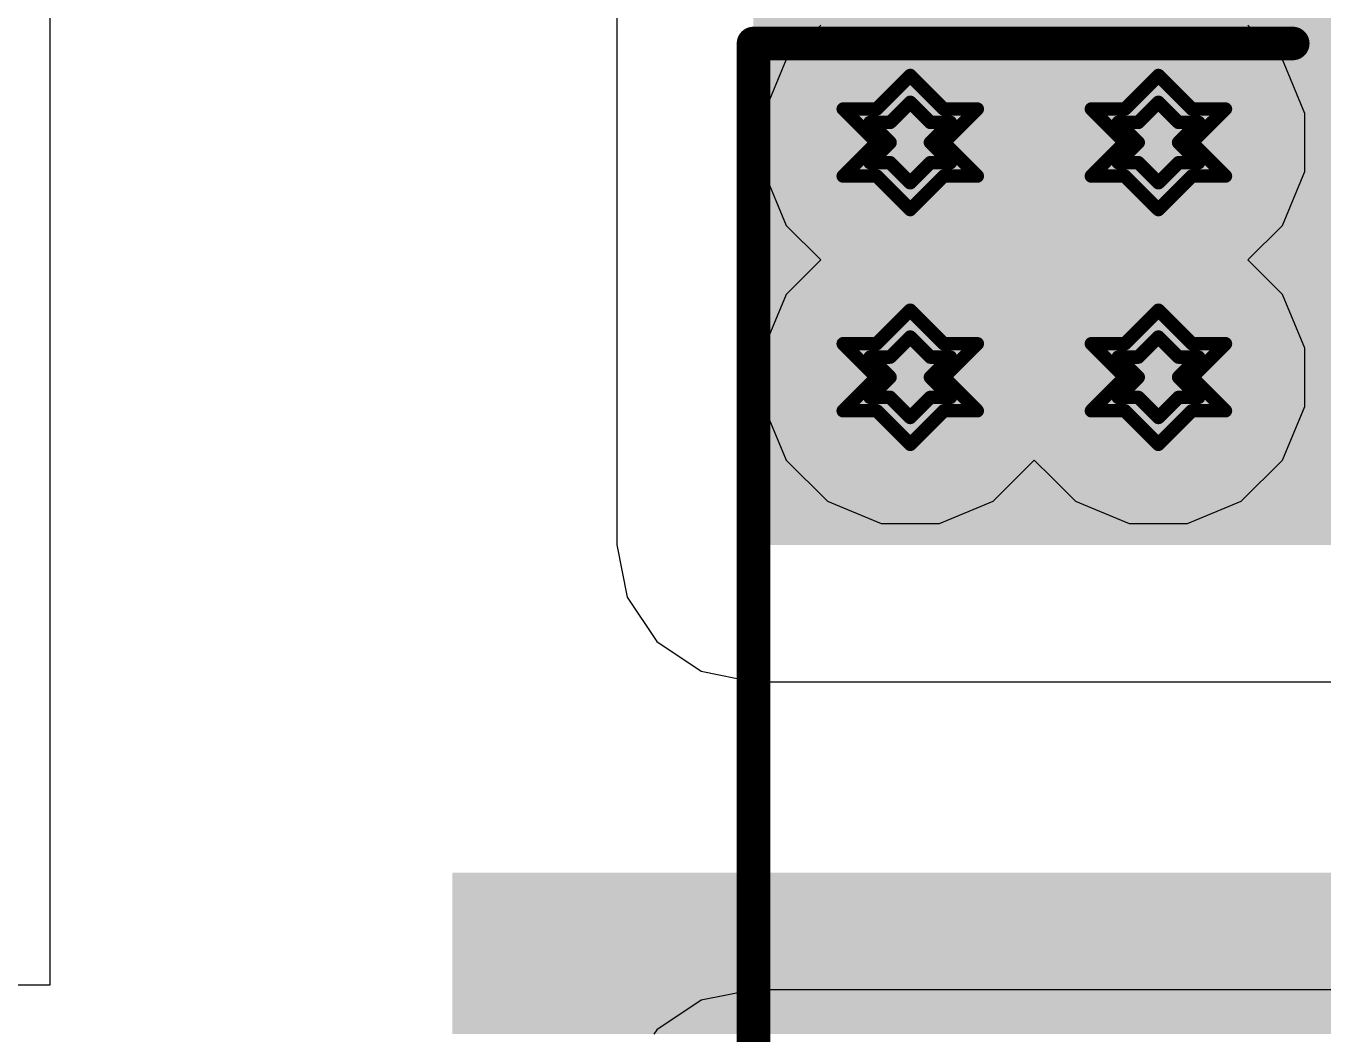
# Model space of a CAD drawing. Header units: inches. Extents: x -5 to 5328, y -4 to 5281.
# Drawn here: x 25.24 to 30.152, y 3.495 to 7.313 of the extents above; entities that cross this region are included whole.
import ezdxf

# ---------------------------------------------------------------- set-up
doc = ezdxf.new("R2010")
doc.units = ezdxf.units.IN
for name, color, linetype in [('Bottom Layer', 5, 'Continuous'), ('Bottom Solder', 6, 'Continuous'), ('Drill Drawing', 1, 'Continuous'), ('Layer 1', 16, 'Continuous'), ('Layer 2', 76, 'Continuous'), ('Top Layer', 1, 'Continuous'), ('Top Overlay', 2, 'Continuous'), ('Top Solder', 216, 'Continuous'), ('Via Holes', 16, 'Continuous')]:
    doc.layers.add(name, color=color, linetype=linetype)

# ---------------------------------------------------------------- blocks, each defined once
blk = doc.blocks.new('YPRH0703_4R7M_118')
at = {"layer": 'Top Overlay'}
for points in [[(-3.65, 3.65, 0.127, 0.127, 0), (3.65, 3.65, 0.127, 0.127, 0)], [(3.65, 3.65, 0.127, 0.127, 0), (3.65, 1.6078, 0.127, 0.127, 0)]]:
    blk.add_lwpolyline(points, format="xyseb", dxfattribs=at)
for points in [[(3.6183, 3.65, 0.0635, 0.0635, 1), (3.6818, 3.65, 0.0635, 0.0635, 1)], [(3.6183, 3.65, 0.0635, 0.0635, 1), (3.6818, 3.65, 0.0635, 0.0635, 1)], [(3.6183, 1.6078, 0.0635, 0.0635, 1), (3.6818, 1.6078, 0.0635, 0.0635, 1)]]:
    blk.add_lwpolyline(points, format="xyseb", close=True, dxfattribs=at)

msp = doc.modelspace()

# ---------------------------------------------------------------- hatches: boundary and pattern name
at = {"layer": 'Bottom Layer'}
h = msp.add_hatch(color=5, dxfattribs=at)
edge = h.paths.add_edge_path()
edge.add_arc((28.5888, 6.8717), 0.3, 0, 360)
h = msp.add_hatch(color=5, dxfattribs=at)
edge = h.paths.add_edge_path()
edge.add_arc((29.5286, 6.8717), 0.3, 0, 360)
h = msp.add_hatch(color=5, dxfattribs=at)
edge = h.paths.add_edge_path()
edge.add_arc((28.5888, 5.9827), 0.3, 0, 360)
h = msp.add_hatch(color=5, dxfattribs=at)
edge = h.paths.add_edge_path()
edge.add_arc((29.5286, 5.9827), 0.3, 0, 360)
at = {"layer": 'Bottom Solder'}
h = msp.add_hatch(color=6, dxfattribs=at)
edge = h.paths.add_edge_path()
edge.add_arc((28.5888, 6.8717), 0.4016, 0, 360)
h = msp.add_hatch(color=6, dxfattribs=at)
edge = h.paths.add_edge_path()
edge.add_arc((29.5286, 6.8717), 0.4016, 0, 360)
h = msp.add_hatch(color=6, dxfattribs=at)
edge = h.paths.add_edge_path()
edge.add_arc((28.5888, 5.9827), 0.4016, 0, 360)
h = msp.add_hatch(color=6, dxfattribs=at)
edge = h.paths.add_edge_path()
edge.add_arc((29.5286, 5.9827), 0.4016, 0, 360)
at = {"layer": 'Layer 1'}
h = msp.add_hatch(color=16, dxfattribs=at)
edge = h.paths.add_edge_path()
edge.add_arc((28.5888, 6.8717), 0.3, 0, 360)
h = msp.add_hatch(color=16, dxfattribs=at)
edge = h.paths.add_edge_path()
edge.add_arc((29.5286, 6.8717), 0.3, 0, 360)
h = msp.add_hatch(color=16, dxfattribs=at)
edge = h.paths.add_edge_path()
edge.add_arc((28.5888, 5.9827), 0.3, 0, 360)
h = msp.add_hatch(color=16, dxfattribs=at)
edge = h.paths.add_edge_path()
edge.add_arc((29.5286, 5.9827), 0.3, 0, 360)
at = {"layer": 'Layer 2'}
h = msp.add_hatch(color=76, dxfattribs=at)
edge = h.paths.add_edge_path()
edge.add_arc((28.5888, 6.8717), 0.3, 0, 360)
h = msp.add_hatch(color=76, dxfattribs=at)
edge = h.paths.add_edge_path()
edge.add_arc((29.5286, 6.8717), 0.3, 0, 360)
h = msp.add_hatch(color=76, dxfattribs=at)
edge = h.paths.add_edge_path()
edge.add_arc((28.5888, 5.9827), 0.3, 0, 360)
h = msp.add_hatch(color=76, dxfattribs=at)
edge = h.paths.add_edge_path()
edge.add_arc((29.5286, 5.9827), 0.3, 0, 360)
at = {"layer": 'Top Layer'}
for points in [[(27.9952, 5.3475), (36.158, 5.3475), (36.158, 9.9584), (27.9952, 9.9584)], [(26.8553, 3.4952), (38.5827, 3.4952), (38.5827, 4.1063), (26.8553, 4.1063)]]:
    msp.add_hatch(color=1, dxfattribs=at).paths.add_polyline_path(points)
h = msp.add_hatch(color=1, dxfattribs=at)
edge = h.paths.add_edge_path()
edge.add_arc((28.5888, 6.8717), 0.3, 0, 360)
h = msp.add_hatch(color=1, dxfattribs=at)
edge = h.paths.add_edge_path()
edge.add_arc((29.5286, 6.8717), 0.3, 0, 360)
h = msp.add_hatch(color=1, dxfattribs=at)
edge = h.paths.add_edge_path()
edge.add_arc((28.5888, 5.9827), 0.3, 0, 360)
h = msp.add_hatch(color=1, dxfattribs=at)
edge = h.paths.add_edge_path()
edge.add_arc((29.5286, 5.9827), 0.3, 0, 360)
at = {"layer": 'Top Solder'}
h = msp.add_hatch(color=216, dxfattribs=at)
edge = h.paths.add_edge_path()
edge.add_arc((28.5888, 6.8717), 0.4016, 0, 360)
h = msp.add_hatch(color=216, dxfattribs=at)
edge = h.paths.add_edge_path()
edge.add_arc((29.5286, 6.8717), 0.4016, 0, 360)
h = msp.add_hatch(color=216, dxfattribs=at)
edge = h.paths.add_edge_path()
edge.add_arc((28.5888, 5.9827), 0.4016, 0, 360)
h = msp.add_hatch(color=216, dxfattribs=at)
edge = h.paths.add_edge_path()
edge.add_arc((29.5286, 5.9827), 0.4016, 0, 360)
at = {"layer": 'Via Holes'}
h = msp.add_hatch(color=7, dxfattribs=at)
edge = h.paths.add_edge_path()
edge.add_arc((28.5888, 6.8717), 0.15, 0, 360)
h = msp.add_hatch(color=7, dxfattribs=at)
edge = h.paths.add_edge_path()
edge.add_arc((29.5286, 6.8717), 0.15, 0, 360)
h = msp.add_hatch(color=7, dxfattribs=at)
edge = h.paths.add_edge_path()
edge.add_arc((28.5888, 5.9827), 0.15, 0, 360)
h = msp.add_hatch(color=7, dxfattribs=at)
edge = h.paths.add_edge_path()
edge.add_arc((29.5286, 5.9827), 0.15, 0, 360)

# ---------------------------------------------------------------- linework, layer by layer
at = {"layer": 'Bottom Layer'}
for p, q in [((28.2498, 7.3162), (28.1191, 7.1856)), ((29.9982, 7.1856), (29.8676, 7.3162)), ((28.1191, 7.1856), (28.0348, 6.9819)), ((30.0826, 6.9819), (29.9982, 7.1856)), ((28.0348, 6.9819), (28.0348, 6.7615)), ((30.0826, 6.7615), (30.0826, 6.9819)), ((28.0348, 6.7615), (28.1191, 6.5579)), ((29.9982, 6.5579), (30.0826, 6.7615)), ((28.1191, 6.5579), (28.2498, 6.4272)), ((29.8676, 6.4272), (29.9982, 6.5579)), ((28.2498, 6.4272), (28.1191, 6.2966)), ((29.9982, 6.2966), (29.8676, 6.4272)), ((28.1191, 6.2966), (28.0348, 6.0929)), ((30.0826, 6.0929), (29.9982, 6.2966)), ((28.0348, 6.0929), (28.0348, 5.8725)), ((30.0826, 5.8725), (30.0826, 6.0929)), ((28.0348, 5.8725), (28.1191, 5.6689)), ((29.9982, 5.6689), (30.0826, 5.8725)), ((28.1191, 5.6689), (28.275, 5.5131)), ((28.9923, 5.6028), (29.0587, 5.6687)), ((29.0587, 5.6687), (29.1251, 5.6028)), ((29.8424, 5.5131), (29.9982, 5.6689)), ((28.9026, 5.5131), (28.9923, 5.6028)), ((29.1251, 5.6028), (29.2148, 5.5131)), ((28.275, 5.5131), (28.4786, 5.4287)), ((28.699, 5.4287), (28.9026, 5.5131)), ((29.2148, 5.5131), (29.4184, 5.4287)), ((29.6388, 5.4287), (29.8424, 5.5131)), ((28.4786, 5.4287), (28.699, 5.4287)), ((29.4184, 5.4287), (29.6388, 5.4287))]:
    msp.add_line(p, q, dxfattribs=at)
at = {"layer": 'Drill Drawing'}
for points in [[(28.4618, 6.9987, 0.0508, 0.0508, 0), (28.5888, 7.1257, 0.0508, 0.0508, 0)], [(28.5888, 7.1257, 0.0508, 0.0508, 0), (28.7158, 6.9987, 0.0508, 0.0508, 0)], [(29.4016, 6.9987, 0.0508, 0.0508, 0), (29.5286, 7.1257, 0.0508, 0.0508, 0)], [(29.5286, 7.1257, 0.0508, 0.0508, 0), (29.6556, 6.9987, 0.0508, 0.0508, 0)], [(28.5126, 6.9479, 0.0508, 0.0508, 0), (28.5888, 7.0241, 0.0508, 0.0508, 0)], [(28.5888, 7.0241, 0.0508, 0.0508, 0), (28.665, 6.9479, 0.0508, 0.0508, 0)], [(29.4524, 6.9479, 0.0508, 0.0508, 0), (29.5286, 7.0241, 0.0508, 0.0508, 0)], [(29.5286, 7.0241, 0.0508, 0.0508, 0), (29.6048, 6.9479, 0.0508, 0.0508, 0)], [(28.3348, 6.9987, 0.0508, 0.0508, 0), (28.4618, 6.8717, 0.0508, 0.0508, 0)], [(28.3348, 6.9987, 0.0508, 0.0508, 0), (28.4618, 6.9987, 0.0508, 0.0508, 0)], [(28.7158, 6.9987, 0.0508, 0.0508, 0), (28.8428, 6.9987, 0.0508, 0.0508, 0)], [(28.7158, 6.8717, 0.0508, 0.0508, 0), (28.8428, 6.9987, 0.0508, 0.0508, 0)], [(29.2746, 6.9987, 0.0508, 0.0508, 0), (29.4016, 6.8717, 0.0508, 0.0508, 0)], [(29.2746, 6.9987, 0.0508, 0.0508, 0), (29.4016, 6.9987, 0.0508, 0.0508, 0)], [(29.6556, 6.9987, 0.0508, 0.0508, 0), (29.7826, 6.9987, 0.0508, 0.0508, 0)], [(29.6556, 6.8717, 0.0508, 0.0508, 0), (29.7826, 6.9987, 0.0508, 0.0508, 0)], [(28.4364, 6.9479, 0.0508, 0.0508, 0), (28.5126, 6.8717, 0.0508, 0.0508, 0)], [(28.4364, 6.9479, 0.0508, 0.0508, 0), (28.5126, 6.9479, 0.0508, 0.0508, 0)], [(28.665, 6.9479, 0.0508, 0.0508, 0), (28.7412, 6.9479, 0.0508, 0.0508, 0)], [(28.665, 6.8717, 0.0508, 0.0508, 0), (28.7412, 6.9479, 0.0508, 0.0508, 0)], [(29.3762, 6.9479, 0.0508, 0.0508, 0), (29.4524, 6.8717, 0.0508, 0.0508, 0)], [(29.3762, 6.9479, 0.0508, 0.0508, 0), (29.4524, 6.9479, 0.0508, 0.0508, 0)], [(29.6048, 6.9479, 0.0508, 0.0508, 0), (29.681, 6.9479, 0.0508, 0.0508, 0)], [(29.6048, 6.8717, 0.0508, 0.0508, 0), (29.681, 6.9479, 0.0508, 0.0508, 0)], [(28.3348, 6.7447, 0.0508, 0.0508, 0), (28.4618, 6.8717, 0.0508, 0.0508, 0)], [(28.4364, 6.7955, 0.0508, 0.0508, 0), (28.5126, 6.8717, 0.0508, 0.0508, 0)], [(28.665, 6.8717, 0.0508, 0.0508, 0), (28.7412, 6.7955, 0.0508, 0.0508, 0)], [(28.7158, 6.8717, 0.0508, 0.0508, 0), (28.8428, 6.7447, 0.0508, 0.0508, 0)], [(29.2746, 6.7447, 0.0508, 0.0508, 0), (29.4016, 6.8717, 0.0508, 0.0508, 0)], [(29.3762, 6.7955, 0.0508, 0.0508, 0), (29.4524, 6.8717, 0.0508, 0.0508, 0)], [(29.6048, 6.8717, 0.0508, 0.0508, 0), (29.681, 6.7955, 0.0508, 0.0508, 0)], [(29.6556, 6.8717, 0.0508, 0.0508, 0), (29.7826, 6.7447, 0.0508, 0.0508, 0)], [(28.4364, 6.7955, 0.0508, 0.0508, 0), (28.5126, 6.7955, 0.0508, 0.0508, 0)], [(28.5126, 6.7955, 0.0508, 0.0508, 0), (28.5888, 6.7193, 0.0508, 0.0508, 0)], [(28.5888, 6.7193, 0.0508, 0.0508, 0), (28.665, 6.7955, 0.0508, 0.0508, 0)], [(28.665, 6.7955, 0.0508, 0.0508, 0), (28.7412, 6.7955, 0.0508, 0.0508, 0)], [(29.3762, 6.7955, 0.0508, 0.0508, 0), (29.4524, 6.7955, 0.0508, 0.0508, 0)], [(29.4524, 6.7955, 0.0508, 0.0508, 0), (29.5286, 6.7193, 0.0508, 0.0508, 0)], [(29.5286, 6.7193, 0.0508, 0.0508, 0), (29.6048, 6.7955, 0.0508, 0.0508, 0)], [(29.6048, 6.7955, 0.0508, 0.0508, 0), (29.681, 6.7955, 0.0508, 0.0508, 0)], [(28.3348, 6.7447, 0.0508, 0.0508, 0), (28.4618, 6.7447, 0.0508, 0.0508, 0)], [(28.4618, 6.7447, 0.0508, 0.0508, 0), (28.5888, 6.6177, 0.0508, 0.0508, 0)], [(28.5888, 6.6177, 0.0508, 0.0508, 0), (28.7158, 6.7447, 0.0508, 0.0508, 0)], [(28.7158, 6.7447, 0.0508, 0.0508, 0), (28.8428, 6.7447, 0.0508, 0.0508, 0)], [(29.2746, 6.7447, 0.0508, 0.0508, 0), (29.4016, 6.7447, 0.0508, 0.0508, 0)], [(29.4016, 6.7447, 0.0508, 0.0508, 0), (29.5286, 6.6177, 0.0508, 0.0508, 0)], [(29.5286, 6.6177, 0.0508, 0.0508, 0), (29.6556, 6.7447, 0.0508, 0.0508, 0)], [(29.6556, 6.7447, 0.0508, 0.0508, 0), (29.7826, 6.7447, 0.0508, 0.0508, 0)], [(28.4618, 6.1097, 0.0508, 0.0508, 0), (28.5888, 6.2367, 0.0508, 0.0508, 0)], [(28.5888, 6.2367, 0.0508, 0.0508, 0), (28.7158, 6.1097, 0.0508, 0.0508, 0)], [(29.4016, 6.1097, 0.0508, 0.0508, 0), (29.5286, 6.2367, 0.0508, 0.0508, 0)], [(29.5286, 6.2367, 0.0508, 0.0508, 0), (29.6556, 6.1097, 0.0508, 0.0508, 0)], [(28.5126, 6.0589, 0.0508, 0.0508, 0), (28.5888, 6.1351, 0.0508, 0.0508, 0)], [(28.5888, 6.1351, 0.0508, 0.0508, 0), (28.665, 6.0589, 0.0508, 0.0508, 0)], [(29.4524, 6.0589, 0.0508, 0.0508, 0), (29.5286, 6.1351, 0.0508, 0.0508, 0)], [(29.5286, 6.1351, 0.0508, 0.0508, 0), (29.6048, 6.0589, 0.0508, 0.0508, 0)], [(28.3348, 6.1097, 0.0508, 0.0508, 0), (28.4618, 5.9827, 0.0508, 0.0508, 0)], [(28.3348, 6.1097, 0.0508, 0.0508, 0), (28.4618, 6.1097, 0.0508, 0.0508, 0)], [(28.7158, 6.1097, 0.0508, 0.0508, 0), (28.8428, 6.1097, 0.0508, 0.0508, 0)], [(28.7158, 5.9827, 0.0508, 0.0508, 0), (28.8428, 6.1097, 0.0508, 0.0508, 0)], [(29.2746, 6.1097, 0.0508, 0.0508, 0), (29.4016, 5.9827, 0.0508, 0.0508, 0)], [(29.2746, 6.1097, 0.0508, 0.0508, 0), (29.4016, 6.1097, 0.0508, 0.0508, 0)], [(29.6556, 6.1097, 0.0508, 0.0508, 0), (29.7826, 6.1097, 0.0508, 0.0508, 0)], [(29.6556, 5.9827, 0.0508, 0.0508, 0), (29.7826, 6.1097, 0.0508, 0.0508, 0)], [(28.4364, 6.0589, 0.0508, 0.0508, 0), (28.5126, 5.9827, 0.0508, 0.0508, 0)], [(28.4364, 6.0589, 0.0508, 0.0508, 0), (28.5126, 6.0589, 0.0508, 0.0508, 0)], [(28.665, 6.0589, 0.0508, 0.0508, 0), (28.7412, 6.0589, 0.0508, 0.0508, 0)], [(28.665, 5.9827, 0.0508, 0.0508, 0), (28.7412, 6.0589, 0.0508, 0.0508, 0)], [(29.3762, 6.0589, 0.0508, 0.0508, 0), (29.4524, 5.9827, 0.0508, 0.0508, 0)], [(29.3762, 6.0589, 0.0508, 0.0508, 0), (29.4524, 6.0589, 0.0508, 0.0508, 0)], [(29.6048, 6.0589, 0.0508, 0.0508, 0), (29.681, 6.0589, 0.0508, 0.0508, 0)], [(29.6048, 5.9827, 0.0508, 0.0508, 0), (29.681, 6.0589, 0.0508, 0.0508, 0)], [(28.3348, 5.8557, 0.0508, 0.0508, 0), (28.4618, 5.9827, 0.0508, 0.0508, 0)], [(28.4364, 5.9065, 0.0508, 0.0508, 0), (28.5126, 5.9827, 0.0508, 0.0508, 0)], [(28.665, 5.9827, 0.0508, 0.0508, 0), (28.7412, 5.9065, 0.0508, 0.0508, 0)], [(28.7158, 5.9827, 0.0508, 0.0508, 0), (28.8428, 5.8557, 0.0508, 0.0508, 0)], [(29.2746, 5.8557, 0.0508, 0.0508, 0), (29.4016, 5.9827, 0.0508, 0.0508, 0)], [(29.3762, 5.9065, 0.0508, 0.0508, 0), (29.4524, 5.9827, 0.0508, 0.0508, 0)], [(29.6048, 5.9827, 0.0508, 0.0508, 0), (29.681, 5.9065, 0.0508, 0.0508, 0)], [(29.6556, 5.9827, 0.0508, 0.0508, 0), (29.7826, 5.8557, 0.0508, 0.0508, 0)], [(28.4364, 5.9065, 0.0508, 0.0508, 0), (28.5126, 5.9065, 0.0508, 0.0508, 0)], [(28.5126, 5.9065, 0.0508, 0.0508, 0), (28.5888, 5.8303, 0.0508, 0.0508, 0)], [(28.5888, 5.8303, 0.0508, 0.0508, 0), (28.665, 5.9065, 0.0508, 0.0508, 0)], [(28.665, 5.9065, 0.0508, 0.0508, 0), (28.7412, 5.9065, 0.0508, 0.0508, 0)], [(29.3762, 5.9065, 0.0508, 0.0508, 0), (29.4524, 5.9065, 0.0508, 0.0508, 0)], [(29.4524, 5.9065, 0.0508, 0.0508, 0), (29.5286, 5.8303, 0.0508, 0.0508, 0)], [(29.5286, 5.8303, 0.0508, 0.0508, 0), (29.6048, 5.9065, 0.0508, 0.0508, 0)], [(29.6048, 5.9065, 0.0508, 0.0508, 0), (29.681, 5.9065, 0.0508, 0.0508, 0)], [(28.3348, 5.8557, 0.0508, 0.0508, 0), (28.4618, 5.8557, 0.0508, 0.0508, 0)], [(28.4618, 5.8557, 0.0508, 0.0508, 0), (28.5888, 5.7287, 0.0508, 0.0508, 0)], [(28.5888, 5.7287, 0.0508, 0.0508, 0), (28.7158, 5.8557, 0.0508, 0.0508, 0)], [(28.7158, 5.8557, 0.0508, 0.0508, 0), (28.8428, 5.8557, 0.0508, 0.0508, 0)], [(29.2746, 5.8557, 0.0508, 0.0508, 0), (29.4016, 5.8557, 0.0508, 0.0508, 0)], [(29.4016, 5.8557, 0.0508, 0.0508, 0), (29.5286, 5.7287, 0.0508, 0.0508, 0)], [(29.5286, 5.7287, 0.0508, 0.0508, 0), (29.6556, 5.8557, 0.0508, 0.0508, 0)], [(29.6556, 5.8557, 0.0508, 0.0508, 0), (29.7826, 5.8557, 0.0508, 0.0508, 0)]]:
    msp.add_lwpolyline(points, format="xyseb", dxfattribs=at)
for points in [[(28.5761, 7.1257, 0.0254, 0.0254, 1), (28.6015, 7.1257, 0.0254, 0.0254, 1)], [(28.5761, 7.1257, 0.0254, 0.0254, 1), (28.6015, 7.1257, 0.0254, 0.0254, 1)], [(29.5159, 7.1257, 0.0254, 0.0254, 1), (29.5413, 7.1257, 0.0254, 0.0254, 1)], [(29.5159, 7.1257, 0.0254, 0.0254, 1), (29.5413, 7.1257, 0.0254, 0.0254, 1)], [(28.5761, 7.0241, 0.0254, 0.0254, 1), (28.6015, 7.0241, 0.0254, 0.0254, 1)], [(28.5761, 7.0241, 0.0254, 0.0254, 1), (28.6015, 7.0241, 0.0254, 0.0254, 1)], [(29.5159, 7.0241, 0.0254, 0.0254, 1), (29.5413, 7.0241, 0.0254, 0.0254, 1)], [(29.5159, 7.0241, 0.0254, 0.0254, 1), (29.5413, 7.0241, 0.0254, 0.0254, 1)], [(28.3221, 6.9987, 0.0254, 0.0254, 1), (28.3475, 6.9987, 0.0254, 0.0254, 1)], [(28.3221, 6.9987, 0.0254, 0.0254, 1), (28.3475, 6.9987, 0.0254, 0.0254, 1)], [(28.4491, 6.9987, 0.0254, 0.0254, 1), (28.4745, 6.9987, 0.0254, 0.0254, 1)], [(28.4491, 6.9987, 0.0254, 0.0254, 1), (28.4745, 6.9987, 0.0254, 0.0254, 1)], [(28.7031, 6.9987, 0.0254, 0.0254, 1), (28.7285, 6.9987, 0.0254, 0.0254, 1)], [(28.7031, 6.9987, 0.0254, 0.0254, 1), (28.7285, 6.9987, 0.0254, 0.0254, 1)], [(28.8301, 6.9987, 0.0254, 0.0254, 1), (28.8555, 6.9987, 0.0254, 0.0254, 1)], [(28.8301, 6.9987, 0.0254, 0.0254, 1), (28.8555, 6.9987, 0.0254, 0.0254, 1)], [(29.2619, 6.9987, 0.0254, 0.0254, 1), (29.2873, 6.9987, 0.0254, 0.0254, 1)], [(29.2619, 6.9987, 0.0254, 0.0254, 1), (29.2873, 6.9987, 0.0254, 0.0254, 1)], [(29.3889, 6.9987, 0.0254, 0.0254, 1), (29.4143, 6.9987, 0.0254, 0.0254, 1)], [(29.3889, 6.9987, 0.0254, 0.0254, 1), (29.4143, 6.9987, 0.0254, 0.0254, 1)], [(29.6429, 6.9987, 0.0254, 0.0254, 1), (29.6683, 6.9987, 0.0254, 0.0254, 1)], [(29.6429, 6.9987, 0.0254, 0.0254, 1), (29.6683, 6.9987, 0.0254, 0.0254, 1)], [(29.7699, 6.9987, 0.0254, 0.0254, 1), (29.7953, 6.9987, 0.0254, 0.0254, 1)], [(29.7699, 6.9987, 0.0254, 0.0254, 1), (29.7953, 6.9987, 0.0254, 0.0254, 1)], [(28.4237, 6.9479, 0.0254, 0.0254, 1), (28.4491, 6.9479, 0.0254, 0.0254, 1)], [(28.4237, 6.9479, 0.0254, 0.0254, 1), (28.4491, 6.9479, 0.0254, 0.0254, 1)], [(28.4999, 6.9479, 0.0254, 0.0254, 1), (28.5253, 6.9479, 0.0254, 0.0254, 1)], [(28.4999, 6.9479, 0.0254, 0.0254, 1), (28.5253, 6.9479, 0.0254, 0.0254, 1)], [(28.6523, 6.9479, 0.0254, 0.0254, 1), (28.6777, 6.9479, 0.0254, 0.0254, 1)], [(28.6523, 6.9479, 0.0254, 0.0254, 1), (28.6777, 6.9479, 0.0254, 0.0254, 1)], [(28.7285, 6.9479, 0.0254, 0.0254, 1), (28.7539, 6.9479, 0.0254, 0.0254, 1)], [(28.7285, 6.9479, 0.0254, 0.0254, 1), (28.7539, 6.9479, 0.0254, 0.0254, 1)], [(29.3635, 6.9479, 0.0254, 0.0254, 1), (29.3889, 6.9479, 0.0254, 0.0254, 1)], [(29.3635, 6.9479, 0.0254, 0.0254, 1), (29.3889, 6.9479, 0.0254, 0.0254, 1)], [(29.4397, 6.9479, 0.0254, 0.0254, 1), (29.4651, 6.9479, 0.0254, 0.0254, 1)], [(29.4397, 6.9479, 0.0254, 0.0254, 1), (29.4651, 6.9479, 0.0254, 0.0254, 1)], [(29.5921, 6.9479, 0.0254, 0.0254, 1), (29.6175, 6.9479, 0.0254, 0.0254, 1)], [(29.5921, 6.9479, 0.0254, 0.0254, 1), (29.6175, 6.9479, 0.0254, 0.0254, 1)], [(29.6683, 6.9479, 0.0254, 0.0254, 1), (29.6937, 6.9479, 0.0254, 0.0254, 1)], [(29.6683, 6.9479, 0.0254, 0.0254, 1), (29.6937, 6.9479, 0.0254, 0.0254, 1)], [(28.4491, 6.8717, 0.0254, 0.0254, 1), (28.4745, 6.8717, 0.0254, 0.0254, 1)], [(28.4491, 6.8717, 0.0254, 0.0254, 1), (28.4745, 6.8717, 0.0254, 0.0254, 1)], [(28.4999, 6.8717, 0.0254, 0.0254, 1), (28.5253, 6.8717, 0.0254, 0.0254, 1)], [(28.4999, 6.8717, 0.0254, 0.0254, 1), (28.5253, 6.8717, 0.0254, 0.0254, 1)], [(28.6523, 6.8717, 0.0254, 0.0254, 1), (28.6777, 6.8717, 0.0254, 0.0254, 1)], [(28.6523, 6.8717, 0.0254, 0.0254, 1), (28.6777, 6.8717, 0.0254, 0.0254, 1)], [(28.7031, 6.8717, 0.0254, 0.0254, 1), (28.7285, 6.8717, 0.0254, 0.0254, 1)], [(28.7031, 6.8717, 0.0254, 0.0254, 1), (28.7285, 6.8717, 0.0254, 0.0254, 1)], [(29.3889, 6.8717, 0.0254, 0.0254, 1), (29.4143, 6.8717, 0.0254, 0.0254, 1)], [(29.3889, 6.8717, 0.0254, 0.0254, 1), (29.4143, 6.8717, 0.0254, 0.0254, 1)], [(29.4397, 6.8717, 0.0254, 0.0254, 1), (29.4651, 6.8717, 0.0254, 0.0254, 1)], [(29.4397, 6.8717, 0.0254, 0.0254, 1), (29.4651, 6.8717, 0.0254, 0.0254, 1)], [(29.5921, 6.8717, 0.0254, 0.0254, 1), (29.6175, 6.8717, 0.0254, 0.0254, 1)], [(29.5921, 6.8717, 0.0254, 0.0254, 1), (29.6175, 6.8717, 0.0254, 0.0254, 1)], [(29.6429, 6.8717, 0.0254, 0.0254, 1), (29.6683, 6.8717, 0.0254, 0.0254, 1)], [(29.6429, 6.8717, 0.0254, 0.0254, 1), (29.6683, 6.8717, 0.0254, 0.0254, 1)], [(28.4237, 6.7955, 0.0254, 0.0254, 1), (28.4491, 6.7955, 0.0254, 0.0254, 1)], [(28.4237, 6.7955, 0.0254, 0.0254, 1), (28.4491, 6.7955, 0.0254, 0.0254, 1)], [(28.4999, 6.7955, 0.0254, 0.0254, 1), (28.5253, 6.7955, 0.0254, 0.0254, 1)], [(28.4999, 6.7955, 0.0254, 0.0254, 1), (28.5253, 6.7955, 0.0254, 0.0254, 1)], [(28.6523, 6.7955, 0.0254, 0.0254, 1), (28.6777, 6.7955, 0.0254, 0.0254, 1)], [(28.6523, 6.7955, 0.0254, 0.0254, 1), (28.6777, 6.7955, 0.0254, 0.0254, 1)], [(28.7285, 6.7955, 0.0254, 0.0254, 1), (28.7539, 6.7955, 0.0254, 0.0254, 1)], [(28.7285, 6.7955, 0.0254, 0.0254, 1), (28.7539, 6.7955, 0.0254, 0.0254, 1)], [(29.3635, 6.7955, 0.0254, 0.0254, 1), (29.3889, 6.7955, 0.0254, 0.0254, 1)], [(29.3635, 6.7955, 0.0254, 0.0254, 1), (29.3889, 6.7955, 0.0254, 0.0254, 1)], [(29.4397, 6.7955, 0.0254, 0.0254, 1), (29.4651, 6.7955, 0.0254, 0.0254, 1)], [(29.4397, 6.7955, 0.0254, 0.0254, 1), (29.4651, 6.7955, 0.0254, 0.0254, 1)], [(29.5921, 6.7955, 0.0254, 0.0254, 1), (29.6175, 6.7955, 0.0254, 0.0254, 1)], [(29.5921, 6.7955, 0.0254, 0.0254, 1), (29.6175, 6.7955, 0.0254, 0.0254, 1)], [(29.6683, 6.7955, 0.0254, 0.0254, 1), (29.6937, 6.7955, 0.0254, 0.0254, 1)], [(29.6683, 6.7955, 0.0254, 0.0254, 1), (29.6937, 6.7955, 0.0254, 0.0254, 1)], [(28.3221, 6.7447, 0.0254, 0.0254, 1), (28.3475, 6.7447, 0.0254, 0.0254, 1)], [(28.3221, 6.7447, 0.0254, 0.0254, 1), (28.3475, 6.7447, 0.0254, 0.0254, 1)], [(28.4491, 6.7447, 0.0254, 0.0254, 1), (28.4745, 6.7447, 0.0254, 0.0254, 1)], [(28.4491, 6.7447, 0.0254, 0.0254, 1), (28.4745, 6.7447, 0.0254, 0.0254, 1)], [(28.5761, 6.7193, 0.0254, 0.0254, 1), (28.6015, 6.7193, 0.0254, 0.0254, 1)], [(28.5761, 6.7193, 0.0254, 0.0254, 1), (28.6015, 6.7193, 0.0254, 0.0254, 1)], [(28.7031, 6.7447, 0.0254, 0.0254, 1), (28.7285, 6.7447, 0.0254, 0.0254, 1)], [(28.7031, 6.7447, 0.0254, 0.0254, 1), (28.7285, 6.7447, 0.0254, 0.0254, 1)], [(28.8301, 6.7447, 0.0254, 0.0254, 1), (28.8555, 6.7447, 0.0254, 0.0254, 1)], [(28.8301, 6.7447, 0.0254, 0.0254, 1), (28.8555, 6.7447, 0.0254, 0.0254, 1)], [(29.2619, 6.7447, 0.0254, 0.0254, 1), (29.2873, 6.7447, 0.0254, 0.0254, 1)], [(29.2619, 6.7447, 0.0254, 0.0254, 1), (29.2873, 6.7447, 0.0254, 0.0254, 1)], [(29.3889, 6.7447, 0.0254, 0.0254, 1), (29.4143, 6.7447, 0.0254, 0.0254, 1)], [(29.3889, 6.7447, 0.0254, 0.0254, 1), (29.4143, 6.7447, 0.0254, 0.0254, 1)], [(29.5159, 6.7193, 0.0254, 0.0254, 1), (29.5413, 6.7193, 0.0254, 0.0254, 1)], [(29.5159, 6.7193, 0.0254, 0.0254, 1), (29.5413, 6.7193, 0.0254, 0.0254, 1)], [(29.6429, 6.7447, 0.0254, 0.0254, 1), (29.6683, 6.7447, 0.0254, 0.0254, 1)], [(29.6429, 6.7447, 0.0254, 0.0254, 1), (29.6683, 6.7447, 0.0254, 0.0254, 1)], [(29.7699, 6.7447, 0.0254, 0.0254, 1), (29.7953, 6.7447, 0.0254, 0.0254, 1)], [(29.7699, 6.7447, 0.0254, 0.0254, 1), (29.7953, 6.7447, 0.0254, 0.0254, 1)], [(28.5761, 6.6177, 0.0254, 0.0254, 1), (28.6015, 6.6177, 0.0254, 0.0254, 1)], [(28.5761, 6.6177, 0.0254, 0.0254, 1), (28.6015, 6.6177, 0.0254, 0.0254, 1)], [(29.5159, 6.6177, 0.0254, 0.0254, 1), (29.5413, 6.6177, 0.0254, 0.0254, 1)], [(29.5159, 6.6177, 0.0254, 0.0254, 1), (29.5413, 6.6177, 0.0254, 0.0254, 1)], [(28.5761, 6.2367, 0.0254, 0.0254, 1), (28.6015, 6.2367, 0.0254, 0.0254, 1)], [(28.5761, 6.2367, 0.0254, 0.0254, 1), (28.6015, 6.2367, 0.0254, 0.0254, 1)], [(29.5159, 6.2367, 0.0254, 0.0254, 1), (29.5413, 6.2367, 0.0254, 0.0254, 1)], [(29.5159, 6.2367, 0.0254, 0.0254, 1), (29.5413, 6.2367, 0.0254, 0.0254, 1)], [(28.5761, 6.1351, 0.0254, 0.0254, 1), (28.6015, 6.1351, 0.0254, 0.0254, 1)], [(28.5761, 6.1351, 0.0254, 0.0254, 1), (28.6015, 6.1351, 0.0254, 0.0254, 1)], [(29.5159, 6.1351, 0.0254, 0.0254, 1), (29.5413, 6.1351, 0.0254, 0.0254, 1)], [(29.5159, 6.1351, 0.0254, 0.0254, 1), (29.5413, 6.1351, 0.0254, 0.0254, 1)], [(28.3221, 6.1097, 0.0254, 0.0254, 1), (28.3475, 6.1097, 0.0254, 0.0254, 1)], [(28.3221, 6.1097, 0.0254, 0.0254, 1), (28.3475, 6.1097, 0.0254, 0.0254, 1)], [(28.4491, 6.1097, 0.0254, 0.0254, 1), (28.4745, 6.1097, 0.0254, 0.0254, 1)], [(28.4491, 6.1097, 0.0254, 0.0254, 1), (28.4745, 6.1097, 0.0254, 0.0254, 1)], [(28.7031, 6.1097, 0.0254, 0.0254, 1), (28.7285, 6.1097, 0.0254, 0.0254, 1)], [(28.7031, 6.1097, 0.0254, 0.0254, 1), (28.7285, 6.1097, 0.0254, 0.0254, 1)], [(28.8301, 6.1097, 0.0254, 0.0254, 1), (28.8555, 6.1097, 0.0254, 0.0254, 1)], [(28.8301, 6.1097, 0.0254, 0.0254, 1), (28.8555, 6.1097, 0.0254, 0.0254, 1)], [(29.2619, 6.1097, 0.0254, 0.0254, 1), (29.2873, 6.1097, 0.0254, 0.0254, 1)], [(29.2619, 6.1097, 0.0254, 0.0254, 1), (29.2873, 6.1097, 0.0254, 0.0254, 1)], [(29.3889, 6.1097, 0.0254, 0.0254, 1), (29.4143, 6.1097, 0.0254, 0.0254, 1)], [(29.3889, 6.1097, 0.0254, 0.0254, 1), (29.4143, 6.1097, 0.0254, 0.0254, 1)], [(29.6429, 6.1097, 0.0254, 0.0254, 1), (29.6683, 6.1097, 0.0254, 0.0254, 1)], [(29.6429, 6.1097, 0.0254, 0.0254, 1), (29.6683, 6.1097, 0.0254, 0.0254, 1)], [(29.7699, 6.1097, 0.0254, 0.0254, 1), (29.7953, 6.1097, 0.0254, 0.0254, 1)], [(29.7699, 6.1097, 0.0254, 0.0254, 1), (29.7953, 6.1097, 0.0254, 0.0254, 1)], [(28.4237, 6.0589, 0.0254, 0.0254, 1), (28.4491, 6.0589, 0.0254, 0.0254, 1)], [(28.4237, 6.0589, 0.0254, 0.0254, 1), (28.4491, 6.0589, 0.0254, 0.0254, 1)], [(28.4999, 6.0589, 0.0254, 0.0254, 1), (28.5253, 6.0589, 0.0254, 0.0254, 1)], [(28.4999, 6.0589, 0.0254, 0.0254, 1), (28.5253, 6.0589, 0.0254, 0.0254, 1)], [(28.6523, 6.0589, 0.0254, 0.0254, 1), (28.6777, 6.0589, 0.0254, 0.0254, 1)], [(28.6523, 6.0589, 0.0254, 0.0254, 1), (28.6777, 6.0589, 0.0254, 0.0254, 1)], [(28.7285, 6.0589, 0.0254, 0.0254, 1), (28.7539, 6.0589, 0.0254, 0.0254, 1)], [(28.7285, 6.0589, 0.0254, 0.0254, 1), (28.7539, 6.0589, 0.0254, 0.0254, 1)], [(29.3635, 6.0589, 0.0254, 0.0254, 1), (29.3889, 6.0589, 0.0254, 0.0254, 1)], [(29.3635, 6.0589, 0.0254, 0.0254, 1), (29.3889, 6.0589, 0.0254, 0.0254, 1)], [(29.4397, 6.0589, 0.0254, 0.0254, 1), (29.4651, 6.0589, 0.0254, 0.0254, 1)], [(29.4397, 6.0589, 0.0254, 0.0254, 1), (29.4651, 6.0589, 0.0254, 0.0254, 1)], [(29.5921, 6.0589, 0.0254, 0.0254, 1), (29.6175, 6.0589, 0.0254, 0.0254, 1)], [(29.5921, 6.0589, 0.0254, 0.0254, 1), (29.6175, 6.0589, 0.0254, 0.0254, 1)], [(29.6683, 6.0589, 0.0254, 0.0254, 1), (29.6937, 6.0589, 0.0254, 0.0254, 1)], [(29.6683, 6.0589, 0.0254, 0.0254, 1), (29.6937, 6.0589, 0.0254, 0.0254, 1)], [(28.4491, 5.9827, 0.0254, 0.0254, 1), (28.4745, 5.9827, 0.0254, 0.0254, 1)], [(28.4491, 5.9827, 0.0254, 0.0254, 1), (28.4745, 5.9827, 0.0254, 0.0254, 1)], [(28.4999, 5.9827, 0.0254, 0.0254, 1), (28.5253, 5.9827, 0.0254, 0.0254, 1)], [(28.4999, 5.9827, 0.0254, 0.0254, 1), (28.5253, 5.9827, 0.0254, 0.0254, 1)], [(28.6523, 5.9827, 0.0254, 0.0254, 1), (28.6777, 5.9827, 0.0254, 0.0254, 1)], [(28.6523, 5.9827, 0.0254, 0.0254, 1), (28.6777, 5.9827, 0.0254, 0.0254, 1)], [(28.7031, 5.9827, 0.0254, 0.0254, 1), (28.7285, 5.9827, 0.0254, 0.0254, 1)], [(28.7031, 5.9827, 0.0254, 0.0254, 1), (28.7285, 5.9827, 0.0254, 0.0254, 1)], [(29.3889, 5.9827, 0.0254, 0.0254, 1), (29.4143, 5.9827, 0.0254, 0.0254, 1)], [(29.3889, 5.9827, 0.0254, 0.0254, 1), (29.4143, 5.9827, 0.0254, 0.0254, 1)], [(29.4397, 5.9827, 0.0254, 0.0254, 1), (29.4651, 5.9827, 0.0254, 0.0254, 1)], [(29.4397, 5.9827, 0.0254, 0.0254, 1), (29.4651, 5.9827, 0.0254, 0.0254, 1)], [(29.5921, 5.9827, 0.0254, 0.0254, 1), (29.6175, 5.9827, 0.0254, 0.0254, 1)], [(29.5921, 5.9827, 0.0254, 0.0254, 1), (29.6175, 5.9827, 0.0254, 0.0254, 1)], [(29.6429, 5.9827, 0.0254, 0.0254, 1), (29.6683, 5.9827, 0.0254, 0.0254, 1)], [(29.6429, 5.9827, 0.0254, 0.0254, 1), (29.6683, 5.9827, 0.0254, 0.0254, 1)], [(28.4237, 5.9065, 0.0254, 0.0254, 1), (28.4491, 5.9065, 0.0254, 0.0254, 1)], [(28.4237, 5.9065, 0.0254, 0.0254, 1), (28.4491, 5.9065, 0.0254, 0.0254, 1)], [(28.4999, 5.9065, 0.0254, 0.0254, 1), (28.5253, 5.9065, 0.0254, 0.0254, 1)], [(28.4999, 5.9065, 0.0254, 0.0254, 1), (28.5253, 5.9065, 0.0254, 0.0254, 1)], [(28.6523, 5.9065, 0.0254, 0.0254, 1), (28.6777, 5.9065, 0.0254, 0.0254, 1)], [(28.6523, 5.9065, 0.0254, 0.0254, 1), (28.6777, 5.9065, 0.0254, 0.0254, 1)], [(28.7285, 5.9065, 0.0254, 0.0254, 1), (28.7539, 5.9065, 0.0254, 0.0254, 1)], [(28.7285, 5.9065, 0.0254, 0.0254, 1), (28.7539, 5.9065, 0.0254, 0.0254, 1)], [(29.3635, 5.9065, 0.0254, 0.0254, 1), (29.3889, 5.9065, 0.0254, 0.0254, 1)], [(29.3635, 5.9065, 0.0254, 0.0254, 1), (29.3889, 5.9065, 0.0254, 0.0254, 1)], [(29.4397, 5.9065, 0.0254, 0.0254, 1), (29.4651, 5.9065, 0.0254, 0.0254, 1)], [(29.4397, 5.9065, 0.0254, 0.0254, 1), (29.4651, 5.9065, 0.0254, 0.0254, 1)], [(29.5921, 5.9065, 0.0254, 0.0254, 1), (29.6175, 5.9065, 0.0254, 0.0254, 1)], [(29.5921, 5.9065, 0.0254, 0.0254, 1), (29.6175, 5.9065, 0.0254, 0.0254, 1)], [(29.6683, 5.9065, 0.0254, 0.0254, 1), (29.6937, 5.9065, 0.0254, 0.0254, 1)], [(29.6683, 5.9065, 0.0254, 0.0254, 1), (29.6937, 5.9065, 0.0254, 0.0254, 1)], [(28.3221, 5.8557, 0.0254, 0.0254, 1), (28.3475, 5.8557, 0.0254, 0.0254, 1)], [(28.3221, 5.8557, 0.0254, 0.0254, 1), (28.3475, 5.8557, 0.0254, 0.0254, 1)], [(28.4491, 5.8557, 0.0254, 0.0254, 1), (28.4745, 5.8557, 0.0254, 0.0254, 1)], [(28.4491, 5.8557, 0.0254, 0.0254, 1), (28.4745, 5.8557, 0.0254, 0.0254, 1)], [(28.5761, 5.8303, 0.0254, 0.0254, 1), (28.6015, 5.8303, 0.0254, 0.0254, 1)], [(28.5761, 5.8303, 0.0254, 0.0254, 1), (28.6015, 5.8303, 0.0254, 0.0254, 1)], [(28.7031, 5.8557, 0.0254, 0.0254, 1), (28.7285, 5.8557, 0.0254, 0.0254, 1)], [(28.7031, 5.8557, 0.0254, 0.0254, 1), (28.7285, 5.8557, 0.0254, 0.0254, 1)], [(28.8301, 5.8557, 0.0254, 0.0254, 1), (28.8555, 5.8557, 0.0254, 0.0254, 1)], [(28.8301, 5.8557, 0.0254, 0.0254, 1), (28.8555, 5.8557, 0.0254, 0.0254, 1)], [(29.2619, 5.8557, 0.0254, 0.0254, 1), (29.2873, 5.8557, 0.0254, 0.0254, 1)], [(29.2619, 5.8557, 0.0254, 0.0254, 1), (29.2873, 5.8557, 0.0254, 0.0254, 1)], [(29.3889, 5.8557, 0.0254, 0.0254, 1), (29.4143, 5.8557, 0.0254, 0.0254, 1)], [(29.3889, 5.8557, 0.0254, 0.0254, 1), (29.4143, 5.8557, 0.0254, 0.0254, 1)], [(29.5159, 5.8303, 0.0254, 0.0254, 1), (29.5413, 5.8303, 0.0254, 0.0254, 1)], [(29.5159, 5.8303, 0.0254, 0.0254, 1), (29.5413, 5.8303, 0.0254, 0.0254, 1)], [(29.6429, 5.8557, 0.0254, 0.0254, 1), (29.6683, 5.8557, 0.0254, 0.0254, 1)], [(29.6429, 5.8557, 0.0254, 0.0254, 1), (29.6683, 5.8557, 0.0254, 0.0254, 1)], [(29.7699, 5.8557, 0.0254, 0.0254, 1), (29.7953, 5.8557, 0.0254, 0.0254, 1)], [(29.7699, 5.8557, 0.0254, 0.0254, 1), (29.7953, 5.8557, 0.0254, 0.0254, 1)], [(28.5761, 5.7287, 0.0254, 0.0254, 1), (28.6015, 5.7287, 0.0254, 0.0254, 1)], [(28.5761, 5.7287, 0.0254, 0.0254, 1), (28.6015, 5.7287, 0.0254, 0.0254, 1)], [(29.5159, 5.7287, 0.0254, 0.0254, 1), (29.5413, 5.7287, 0.0254, 0.0254, 1)], [(29.5159, 5.7287, 0.0254, 0.0254, 1), (29.5413, 5.7287, 0.0254, 0.0254, 1)]]:
    msp.add_lwpolyline(points, format="xyseb", close=True, dxfattribs=at)
at = {"layer": 'Layer 1'}
for p, q in [((28.2498, 7.3162), (28.1191, 7.1856)), ((29.9982, 7.1856), (29.8676, 7.3162)), ((28.1191, 7.1856), (28.0348, 6.9819)), ((30.0826, 6.9819), (29.9982, 7.1856)), ((28.0348, 6.9819), (28.0348, 6.7615)), ((30.0826, 6.7615), (30.0826, 6.9819)), ((28.0348, 6.7615), (28.1191, 6.5579)), ((29.9982, 6.5579), (30.0826, 6.7615)), ((28.1191, 6.5579), (28.2498, 6.4272)), ((29.8676, 6.4272), (29.9982, 6.5579)), ((28.2498, 6.4272), (28.1191, 6.2966)), ((29.9982, 6.2966), (29.8676, 6.4272)), ((28.1191, 6.2966), (28.0348, 6.0929)), ((30.0826, 6.0929), (29.9982, 6.2966)), ((28.0348, 6.0929), (28.0348, 5.8725)), ((30.0826, 5.8725), (30.0826, 6.0929)), ((28.0348, 5.8725), (28.1191, 5.6689)), ((29.9982, 5.6689), (30.0826, 5.8725)), ((28.1191, 5.6689), (28.275, 5.5131)), ((28.9923, 5.6028), (29.0587, 5.6687)), ((29.0587, 5.6687), (29.1251, 5.6028)), ((29.8424, 5.5131), (29.9982, 5.6689)), ((28.9026, 5.5131), (28.9923, 5.6028)), ((29.1251, 5.6028), (29.2148, 5.5131)), ((28.275, 5.5131), (28.4786, 5.4287)), ((28.699, 5.4287), (28.9026, 5.5131)), ((29.2148, 5.5131), (29.4184, 5.4287)), ((29.6388, 5.4287), (29.8424, 5.5131)), ((28.4786, 5.4287), (28.699, 5.4287)), ((29.4184, 5.4287), (29.6388, 5.4287))]:
    msp.add_line(p, q, dxfattribs=at)
at = {"layer": 'Layer 2'}
for p, q in [((25.3313, 3.6812), (25.3313, 9.5366)), ((22.8375, 3.6812), (25.3313, 3.6812))]:
    msp.add_line(p, q, dxfattribs=at)
at = {"layer": 'Top Layer'}
for p, q in [((27.4772, 9.9584), (27.4772, 5.3475)), ((27.4772, 5.3475), (27.5166, 5.1493)), ((27.5166, 5.1493), (27.6289, 4.9813)), ((27.6289, 4.9813), (27.7969, 4.869)), ((27.7969, 4.869), (27.9952, 4.8296)), ((27.9952, 4.8296), (36.158, 4.8296)), ((27.9952, 3.6631), (27.7969, 3.6237)), ((37.766, 3.6631), (27.9952, 3.6631)), ((27.7969, 3.6237), (27.6289, 3.5114)), ((27.6289, 3.5114), (27.618, 3.4952))]:
    msp.add_line(p, q, dxfattribs=at)

# ---------------------------------------------------------------- block references
at = {"rotation": 90}
msp.add_blockref('YPRH0703_4R7M_118', (31.6452, 3.5968), dxfattribs=at)

doc.saveas('drawing.dxf')
